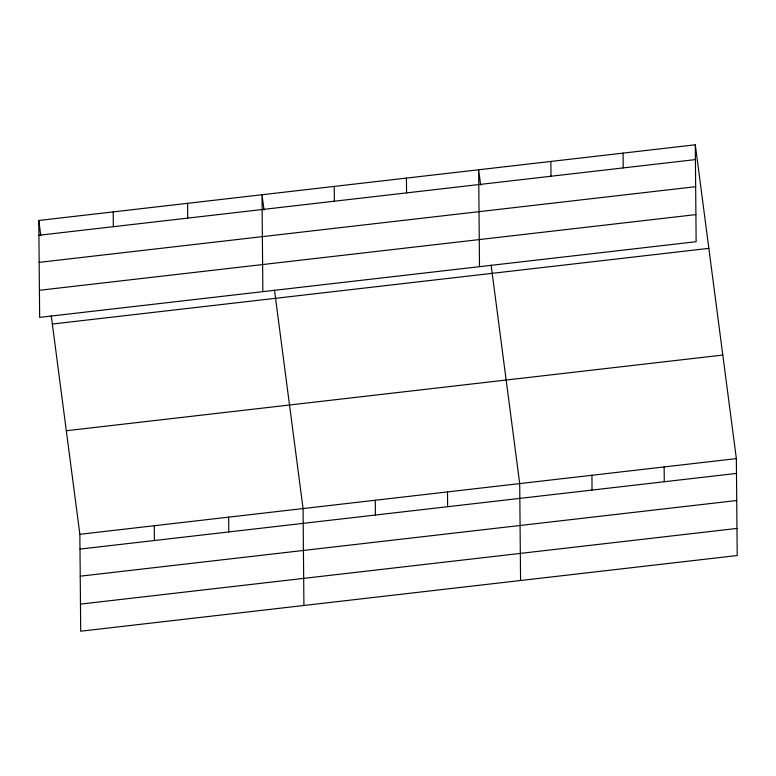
<?xml version="1.0" encoding="UTF-8"?>
<svg xmlns="http://www.w3.org/2000/svg" width="776" height="776" viewBox="0 0 776 776"><rect width="100%" height="100%" fill="white"/><g stroke="black" fill="none" stroke-linecap="round" stroke-linejoin="round"><path stroke-width="1.16" d="M695.296 144.792L696.14 241.705L39.644 317.384L38.8 220.471L695.296 144.792L736.356 458.616L737.2 555.529L80.704 631.208L79.86 534.295L51.274 315.793M38.926 235.264L695.422 159.594M39.169 262.366L695.665 186.686M39.411 290.282L695.907 214.603M52.351 324.038L708.847 248.359M66.309 430.738L722.805 355.059M79.86 534.295L736.356 458.616M79.986 549.088L736.482 473.418M80.219 576.19L736.725 500.51M80.462 604.106L736.967 528.427M480.654 185.066L478.656 169.769L479.5 266.672M491.121 265.091L519.707 483.594L520.56 580.497M264.015 210.044L262.007 194.747L262.851 291.65M274.481 290.069L303.067 508.571L303.911 605.474M38.8 220.471L40.798 235.768M664.14 466.948L664.266 481.741M623.08 153.124L623.215 167.917M591.923 475.271L592.049 490.063M550.873 161.447L550.999 176.239M447.5 491.916L447.626 506.709M406.44 178.092L406.566 192.885M375.283 500.239L375.409 515.041M334.223 186.415L334.349 201.217M228.658 517.146L228.794 531.938M187.608 203.322L187.734 218.114M154.259 525.721L154.385 540.513M113.199 211.896L113.335 226.689"/></g></svg>
